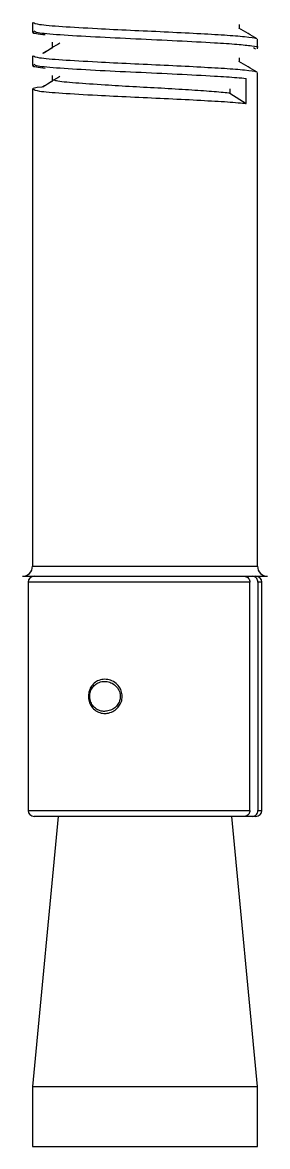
# Model space of a CAD drawing. Header units: millimetres. Extents: x -208 to -53, y -1 to 183.
# Drawn here: x -77.74 to -67.37, y -1.36 to 46.21 of the extents above; entities that cross this region are included whole.
import ezdxf

# ---------------------------------------------------------------- set-up
doc = ezdxf.new("R2010")
doc.units = ezdxf.units.MM

# ---------------------------------------------------------------- blocks, each defined once
blk = doc.blocks.new('DI_SAPATA')
at = {"color": 7, "linetype": 'Continuous', "lineweight": 25}
for p, q in [((52.737, -32.308), (52.737, -32.714)), ((62.262, -33.419), (62.262, -33.013)), ((52.737, -33.719), (52.737, -34.125)), ((62.096, -33.36), (62.183, -33.419)), ((61.787, -35.734), (61.787, -34.676)), ((62.262, -55.319), (62.262, -34.425)), ((52.737, -35.13), (52.737, -55.319)), ((61.099, -35.117), (61.099, -35.293)), ((61.099, -35.293), (61.787, -35.734)), ((52.737, -55.319), (62.262, -55.319)), ((52.311, -55.745), (62.689, -55.745)), ((52.547, -55.999), (52.547, -65.651)), ((61.945, -55.999), (52.547, -55.999)), ((61.945, -65.651), (61.945, -55.999)), ((62.284, -55.999), (62.284, -65.651)), ((62.453, -55.999), (62.284, -55.999)), ((62.453, -65.651), (62.453, -55.999)), ((52.547, -65.651), (61.945, -65.651)), ((53.817, -65.905), (52.737, -77.335)), ((62.199, -65.905), (52.801, -65.905)), ((62.262, -77.335), (61.183, -65.905)), ((62.284, -65.651), (62.453, -65.651)), ((52.737, -77.335), (52.737, -79.875)), ((52.737, -77.335), (62.262, -77.335)), ((62.262, -79.875), (62.262, -77.335)), ((52.737, -79.875), (62.262, -79.875))]:
    blk.add_line(p, q, dxfattribs=at)
for centre, radius, start, end in [((52.311, -55.319), 0.426, 270, 0), ((62.689, -55.319), 0.426, 180, 270), ((52.801, -55.999), 0.254, 90, 180), ((62.199, -55.999), 0.254, 0, 90), ((52.801, -65.651), 0.254, 180, 270), ((62.199, -65.651), 0.254, 270, 360)]:
    blk.add_arc(centre, radius, start, end, dxfattribs=at)
for points, knots in [([(52.763, -32.308), (52.812, -32.335), (52.914, -32.39), (53.925, -32.476), (55.331, -32.556), (56.868, -32.633), (58.34, -32.698), (59.727, -32.77), (60.922, -32.836), (61.764, -32.905), (62.218, -32.96), (62.194, -32.989), (62.189, -32.996)], [0, 0, 0, 0, 0.116876, 0.243638, 0.370186, 0.470559, 0.569166, 0.67, 0.7691, 0.868843, 0.969484, 1, 1, 1, 1]), ([(52.798, -32.714), (52.779, -32.72), (52.665, -32.756), (53.001, -32.792), (53.279, -32.822)], [0, 0, 0, 0, 0.168975, 1, 1, 1, 1]), ([(52.796, -32.661), (52.819, -32.684), (52.872, -32.738), (53.829, -32.823), (55.318, -32.909), (57.101, -32.996), (58.9, -33.077), (60.384, -33.159), (61.458, -33.226), (62.047, -33.296), (62.338, -33.34), (62.246, -33.364), (62.238, -33.366)], [0, 0, 0, 0, 0.101404, 0.228536, 0.35484, 0.473923, 0.591911, 0.711315, 0.803607, 0.898005, 0.991002, 1, 1, 1, 1]), ([(62.247, -32.996), (62.119, -32.922), (61.864, -32.774), (61.608, -32.626), (61.48, -32.552)], [0, 0, 0, 0, 0.499627, 1, 1, 1, 1]), ([(61.499, -32.562), (61.499, -32.536), (61.499, -32.481), (61.499, -32.425), (61.499, -32.396)], [0, 0, 0, 0, 0.4690593, 1, 1, 1, 1]), ([(61.499, -32.562), (61.499, -32.554), (61.499, -32.516), (61.499, -32.478), (61.499, -32.448)], [0, 0, 0, 0, 0.224669, 1, 1, 1, 1]), ([(53.896, -33.177), (53.779, -33.251), (53.544, -33.399), (53.311, -33.546), (53.195, -33.62)], [0, 0, 0, 0, 0.500262, 1, 1, 1, 1]), ([(53.563, -33.14), (53.564, -33.17), (53.565, -33.229), (53.564, -33.288), (53.563, -33.317)], [0, 0, 0, 0, 0.501335, 1, 1, 1, 1]), ([(52.763, -33.719), (52.812, -33.746), (52.914, -33.802), (53.925, -33.887), (55.331, -33.967), (56.868, -34.044), (58.34, -34.109), (59.727, -34.181), (60.922, -34.247), (61.764, -34.316), (62.218, -34.371), (62.194, -34.4), (62.189, -34.407)], [0, 0, 0, 0, 0.1168757, 0.2436378, 0.3701858, 0.4705588, 0.5691654, 0.6699995, 0.7690995, 0.8688421, 0.9694832, 1, 1, 1, 1]), ([(53.579, -33.376), (53.456, -33.45), (53.317, -33.533), (53.178, -33.616), (53.162, -33.625)], [0, 0, 0, 0, 0.890311, 1, 1, 1, 1]), ([(52.798, -34.125), (52.779, -34.131), (52.665, -34.167), (53.001, -34.203), (53.279, -34.234)], [0, 0, 0, 0, 0.168975, 1, 1, 1, 1]), ([(52.796, -34.072), (52.819, -34.096), (52.872, -34.149), (53.829, -34.234), (55.318, -34.32), (57.101, -34.407), (58.901, -34.488), (60.383, -34.57), (61.314, -34.628), (61.661, -34.663), (61.787, -34.676)], [0, 0, 0, 0, 0.1183942, 0.2668278, 0.4142934, 0.5533297, 0.6910867, 0.8304962, 0.9382524, 1, 1, 1, 1]), ([(62.247, -34.407), (62.119, -34.333), (61.864, -34.185), (61.608, -34.037), (61.48, -33.963)], [0, 0, 0, 0, 0.499612, 1, 1, 1, 1]), ([(61.499, -33.973), (61.499, -33.947), (61.499, -33.892), (61.499, -33.836), (61.499, -33.807)], [0, 0, 0, 0, 0.469021, 1, 1, 1, 1]), ([(61.499, -33.973), (61.499, -33.965), (61.499, -33.927), (61.499, -33.889), (61.499, -33.859)], [0, 0, 0, 0, 0.224608, 1, 1, 1, 1]), ([(53.896, -34.588), (53.779, -34.662), (53.544, -34.81), (53.311, -34.957), (53.195, -35.031)], [0, 0, 0, 0, 0.500271, 1, 1, 1, 1]), ([(53.563, -34.552), (53.564, -34.581), (53.565, -34.64), (53.564, -34.699), (53.563, -34.728)], [0, 0, 0, 0, 0.5013744, 1, 1, 1, 1]), ([(53.222, -35.031), (53.189, -35.033), (52.814, -35.065), (52.775, -35.095), (52.74, -35.123)], [0, 0, 0, 0, 0.087162, 1, 1, 1, 1]), ([(52.763, -35.13), (52.812, -35.157), (52.914, -35.213), (53.925, -35.298), (55.331, -35.378), (56.868, -35.455), (58.339, -35.52), (59.729, -35.592), (60.915, -35.658), (61.528, -35.706), (61.765, -35.732), (61.787, -35.734)], [0, 0, 0, 0, 0.132944, 0.277134, 0.42108, 0.535253, 0.647416, 0.762113, 0.874838, 0.988294, 1, 1, 1, 1]), ([(53.579, -34.787), (53.456, -34.861), (53.317, -34.944), (53.178, -35.027), (53.162, -35.036)], [0, 0, 0, 0, 0.890348, 1, 1, 1, 1]), ([(53.637, -34.729), (53.664, -34.742), (53.748, -34.785), (54.51, -34.857), (55.676, -34.937), (56.97, -35.014), (58.205, -35.079), (59.372, -35.151), (60.367, -35.217), (60.882, -35.265), (61.081, -35.291), (61.099, -35.293)], [0, 0, 0, 0, 0.072063, 0.226378, 0.380431, 0.502622, 0.622658, 0.745411, 0.86605, 0.987471, 1, 1, 1, 1]), ([(61.705, -55.745), (61.732, -55.748), (61.786, -55.753), (61.858, -55.797), (61.912, -55.862), (61.941, -55.934), (61.944, -55.98), (61.945, -55.999)], [0, 0, 0, 0, 0.21634, 0.432705, 0.648393, 0.862838, 1, 1, 1, 1]), ([(62.284, -55.999), (62.282, -55.97), (62.276, -55.913), (62.235, -55.837), (62.175, -55.78), (62.107, -55.749), (62.063, -55.746), (62.045, -55.745)], [0, 0, 0, 0, 0.213608, 0.427203, 0.641164, 0.855929, 1, 1, 1, 1]), ([(55.8, -60.102), (55.881, -60.11), (56.05, -60.127), (56.28, -60.261), (56.452, -60.462), (56.538, -60.7), (56.539, -60.938), (56.465, -61.156), (56.327, -61.342), (56.133, -61.481), (55.915, -61.549), (55.687, -61.55), (55.468, -61.48), (55.272, -61.324), (55.143, -61.108), (55.094, -60.867), (55.117, -60.634), (55.203, -60.426), (55.348, -60.255), (55.551, -60.129), (55.714, -60.111), (55.8, -60.102)], [0, 0, 0, 0, 0.055475, 0.114491, 0.171552, 0.224794, 0.274343, 0.322247, 0.371008, 0.422488, 0.477441, 0.521383, 0.577664, 0.6344, 0.690219, 0.742067, 0.790771, 0.838704, 0.88823, 0.940872, 1, 1, 1, 1]), ([(55.788, -60.19), (55.784, -60.19), (55.706, -60.19), (55.56, -60.218), (55.381, -60.323), (55.25, -60.473), (55.172, -60.657), (55.151, -60.862), (55.196, -61.075), (55.313, -61.265), (55.489, -61.401), (55.686, -61.462), (55.892, -61.461), (56.087, -61.402), (56.263, -61.28), (56.387, -61.117), (56.454, -60.925), (56.454, -60.715), (56.375, -60.505), (56.22, -60.329), (56.012, -60.211), (55.861, -60.197), (55.788, -60.19)], [0, 0, 0, 0, 0.003136, 0.060193, 0.112809, 0.16227, 0.209787, 0.25786, 0.309089, 0.364608, 0.421537, 0.478381, 0.522851, 0.578352, 0.630029, 0.678596, 0.725992, 0.774883, 0.827581, 0.884506, 0.943894, 1, 1, 1, 1]), ([(61.945, -65.651), (61.942, -65.679), (61.937, -65.736), (61.896, -65.812), (61.835, -65.869), (61.768, -65.9), (61.723, -65.903), (61.705, -65.905)], [0, 0, 0, 0, 0.213122, 0.426226, 0.639857, 0.854651, 1, 1, 1, 1]), ([(62.045, -65.905), (62.072, -65.902), (62.126, -65.896), (62.198, -65.852), (62.252, -65.787), (62.28, -65.716), (62.283, -65.669), (62.284, -65.651)], [0, 0, 0, 0, 0.2158279, 0.4316724, 0.6470533, 0.8615783, 1, 1, 1, 1])]:
    blk.add_open_spline(points, degree=3, knots=knots, dxfattribs=at)

msp = doc.modelspace()

# ---------------------------------------------------------------- block references
msp.add_blockref('DI_SAPATA', (-130.054, 78.519))

doc.saveas('drawing.dxf')
